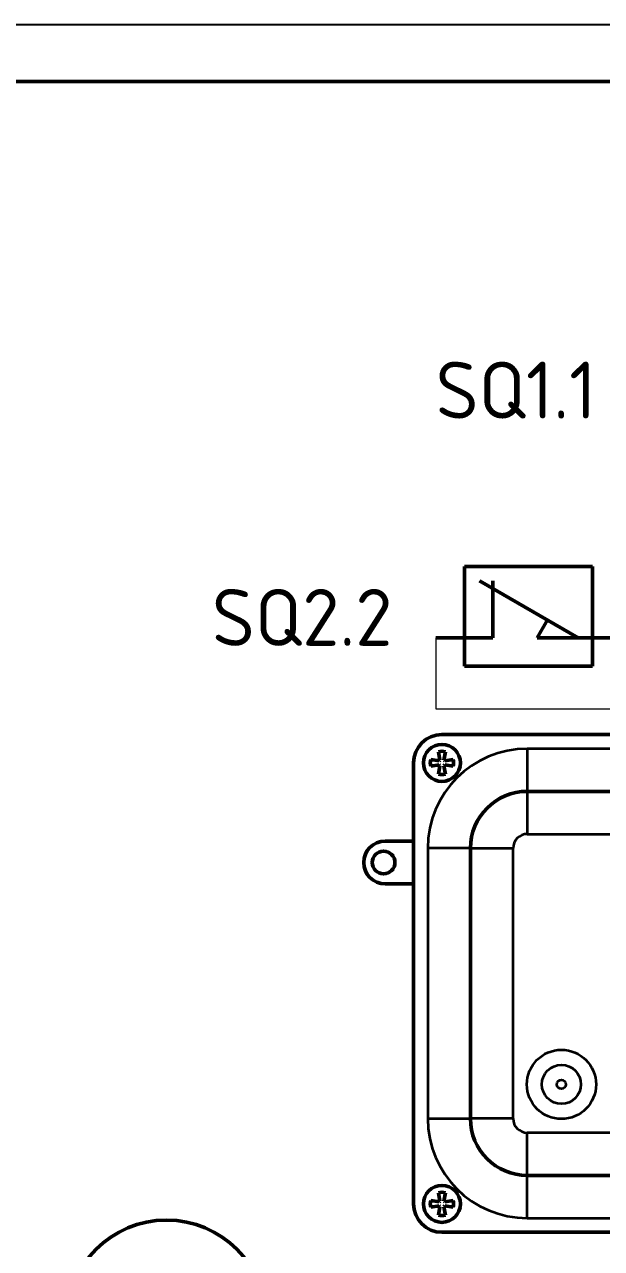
# Model space of a CAD drawing. Header units: millimetres. Extents: x 0 to 25230, y 0 to 17820.
# Drawn here: x 19466 to 20986, y 14593 to 17820 of the extents above; entities that cross this region are included whole.
import ezdxf

# ---------------------------------------------------------------- set-up
doc = ezdxf.new("R2010")
doc.units = ezdxf.units.MM
doc.header["$LTSCALE"] = 30
for name, color, linetype, lineweight in [('Видимые тонкие (ГОСТ)', 7, 'Continuous', 35), ('Видимый контур (ГОСТ)', 7, 'Continuous', 50), ('Кромка (ГОСТ)', 7, 'Continuous', 50), ('Обозначение (ГОСТ)', 7, 'Continuous', 25), ('Эскизная геометрия (ГОСТ)', 7, 'Continuous', 50)]:
    doc.layers.add(name, color=color, linetype=linetype, lineweight=lineweight)
doc.styles.add('Обычный текст (ГОСТ)', font='GOST Common Italic.ttf')

# ---------------------------------------------------------------- blocks, each defined once
blk = doc.blocks.new('Рамки ГОСТ_ граница 594x841_2')
at = {"layer": 'Кромка (ГОСТ)', "lineweight": 25}
blk.add_line((0, 594), (841, 594), dxfattribs=at)
at = {"layer": 'Кромка (ГОСТ)'}
blk.add_line((836, 589), (20, 589), dxfattribs=at)

msp = doc.modelspace()

# ---------------------------------------------------------------- linework, layer by layer
at = {"layer": 'Видимые тонкие (ГОСТ)'}
for p, q in [((20790.7533, 15910.7862), (20790.7533, 15798.2862)), ((22710.7533, 15910.7862), (20790.7533, 15910.7862)), ((20790.7533, 15798.2862), (20790.7533, 15685.7862)), ((20790.7533, 15685.7862), (22710.7533, 15685.7862)), ((20640.7533, 15648.2862), (20528.2533, 15648.2862)), ((20528.2533, 15648.2862), (20528.2533, 14935.7862)), ((20640.7533, 15648.2862), (20753.2533, 15648.2862)), ((20753.2533, 14935.7862), (20753.2533, 15648.2862)), ((20528.2533, 14935.7862), (20640.7533, 14935.7862)), ((20753.2533, 14935.7862), (20640.7533, 14935.7862)), ((22710.7533, 14898.2862), (20790.7533, 14898.2862)), ((20790.7533, 14785.7862), (20790.7533, 14898.2862)), ((20790.7533, 14673.2862), (20790.7533, 14785.7862)), ((20790.7533, 14673.2862), (22710.7533, 14673.2862))]:
    msp.add_line(p, q, dxfattribs=at)
for radius in [91.161, 51.4747, 11.7885]:
    msp.add_circle((20880.7533, 15025.7862), radius, dxfattribs=at)
for centre, radius, start, end in [((20790.7533, 15648.2862), 262.5, 90, 180), ((20790.7533, 15648.2862), 37.5, 90, 180), ((20790.7533, 14935.7862), 262.5, 180, 270), ((20790.7533, 14935.7862), 37.5, 180, 270)]:
    msp.add_arc(centre, radius, start, end, dxfattribs=at)
at = {"layer": 'Видимый контур (ГОСТ)'}
for p, q in [((22935.7533, 15948.2862), (20565.7533, 15948.2862)), ((20536.3499, 15882.2862), (20558.3519, 15878.4067)), ((20560.6329, 15880.6876), (20556.7533, 15902.6897)), ((20574.7533, 15902.6897), (20570.8738, 15880.6876)), ((20573.1547, 15878.4067), (20595.1567, 15882.2862)), ((20490.7533, 15873.2862), (20490.7533, 14710.7862)), ((20558.3519, 15868.1658), (20536.3499, 15864.2862)), ((20556.7533, 15843.8828), (20560.6329, 15865.8848)), ((20570.8738, 15865.8848), (20574.7533, 15843.8828)), ((20595.1567, 15864.2862), (20573.1547, 15868.1658)), ((20790.7533, 15798.2862), (22710.7533, 15798.2862)), ((20415.7533, 15667.0362), (20490.7533, 15667.0362)), ((20640.7533, 14935.7862), (20640.7533, 15648.2862)), ((20490.7533, 15554.5362), (20415.7533, 15554.5362)), ((22710.7533, 14785.7862), (20790.7533, 14785.7862)), ((20536.3499, 14719.7862), (20558.3519, 14715.9067)), ((20560.6329, 14718.1876), (20556.7533, 14740.1897)), ((20574.7533, 14740.1897), (20570.8738, 14718.1876)), ((20573.1547, 14715.9067), (20595.1567, 14719.7862)), ((20558.3519, 14705.6658), (20536.3499, 14701.7862)), ((20556.7533, 14681.3828), (20560.6329, 14703.3848)), ((20570.8738, 14703.3848), (20574.7533, 14681.3828)), ((20595.1567, 14701.7862), (20573.1547, 14705.6658)), ((20565.7533, 14635.7862), (22935.7533, 14635.7862))]:
    msp.add_line(p, q, dxfattribs=at)
for centre, radius in [((20565.7533, 15873.2862), 48.75), ((20412.0033, 15610.7862), 30), ((20565.7533, 14710.7862), 48.75)]:
    msp.add_circle(centre, radius, dxfattribs=at)
for centre, radius, start, end in [((20565.7533, 15873.2862), 75, 90, 180), ((20565.7533, 15873.2862), 30.75, 162.9813526, 197.0186474), ((20565.7533, 15873.2862), 30.75, 72.9813526, 107.0186474), ((20565.7533, 15873.2862), 9, 124.6762594, 145.3237406), ((20565.7533, 15873.2862), 9, 34.6762594, 55.3237406), ((20565.7533, 15873.2862), 30.75, 342.9813526, 17.0186474), ((20565.7533, 15873.2862), 9, 214.6762594, 235.3237406), ((20565.7533, 15873.2862), 9, 304.6762594, 325.3237406), ((20565.7533, 15873.2862), 30.75, 252.9813526, 287.0186474), ((20790.7533, 15648.2862), 150, 90, 180), ((20415.7533, 15610.7862), 56.25, 90, 270), ((20790.7533, 14935.7862), 150, 180, 270), ((20565.7533, 14710.7862), 30.75, 162.9813526, 197.0186474), ((20565.7533, 14710.7862), 30.75, 72.9813526, 107.0186474), ((20565.7533, 14710.7862), 9, 124.6762594, 145.3237406), ((20565.7533, 14710.7862), 9, 34.6762594, 55.3237406), ((20565.7533, 14710.7862), 30.75, 342.9813526, 17.0186474), ((20565.7533, 14710.7862), 75, 180, 270), ((20565.7533, 14710.7862), 9, 214.6762594, 235.3237406), ((20565.7533, 14710.7862), 9, 304.6762594, 325.3237406), ((20565.7533, 14710.7862), 30.75, 252.9813526, 287.0186474)]:
    msp.add_arc(centre, radius, start, end, dxfattribs=at)
at = {"layer": 'Эскизная геометрия (ГОСТ)'}
for p, q in [((20624.9265, 16390.8464), (20624.9265, 16128.3464)), ((20962.4265, 16390.8464), (20624.9265, 16390.8464)), ((20962.4265, 16128.3464), (20962.4265, 16390.8464)), ((20924.9265, 16203.3464), (20665.1189, 16353.3464)), ((20699.9265, 16353.3464), (20699.9265, 16203.3464)), ((20699.9265, 16203.3464), (20549.9265, 16203.3464)), ((21037.4265, 16203.3464), (20924.9265, 16203.3464)), ((20624.9265, 16128.3464), (20962.4265, 16128.3464))]:
    msp.add_line(p, q, dxfattribs=at)
at = {"layer": 'Эскизная геометрия (ГОСТ)', "lineweight": 50}
for p, q in [((20817.0251, 16203.3464), (20844.0005, 16250.069)), ((20924.9265, 16203.3464), (20817.0251, 16203.3464))]:
    msp.add_line(p, q, dxfattribs=at)
at = {"layer": 'Эскизная геометрия (ГОСТ)', "lineweight": 18}
for p, q in [((20549.9265, 16203.3464), (20549.9265, 16015.8464)), ((20549.9265, 16015.8464), (21338.2533, 16015.8464))]:
    msp.add_line(p, q, dxfattribs=at)
at = {"layer": 'Эскизная геометрия (ГОСТ)'}
msp.add_circle((19839.8728, 14405.4774), 262.5, dxfattribs=at)

# ---------------------------------------------------------------- block references
at = {"xscale": 30, "yscale": 30, "zscale": 30}
msp.add_blockref('Рамки ГОСТ_ граница 594x841_2', (0, 0), dxfattribs=at)

# ---------------------------------------------------------------- texts
at = {"layer": 'Обозначение (ГОСТ)', "char_height": 150, "attachment_point": 1, "style": 'Обычный текст (ГОСТ)'}
for s, insert in [('\\fGOST Common|b0|i0;{\\H150.0000;SQ1.1}', (20549.2266, 16931.1928)), ('\\fGOST Common|b0|i0;{\\H150.0000;SQ2.2}', (19959.5207, 16331.9241))]:
    msp.add_mtext(s, dxfattribs=dict(at, insert=insert))

doc.saveas('drawing.dxf')
